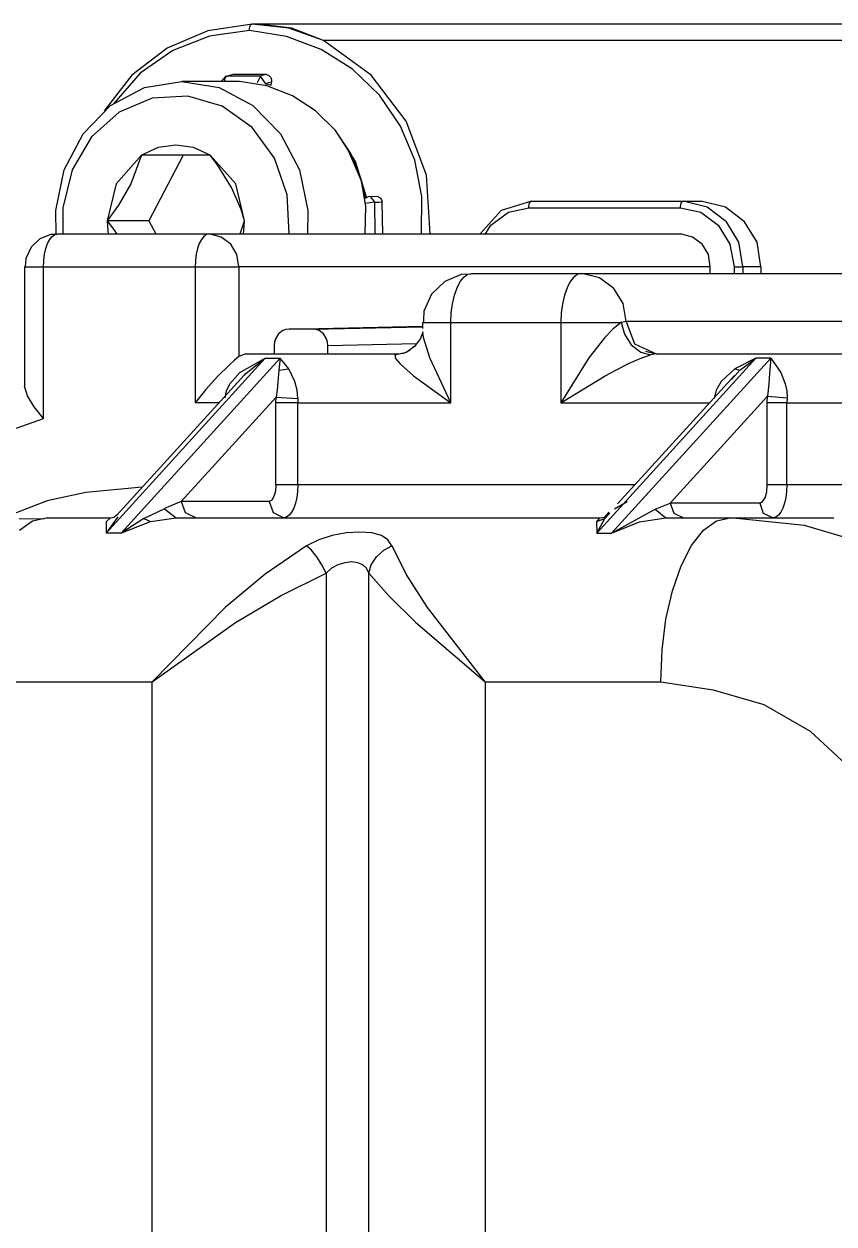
# Model space of a CAD drawing. Extents: x -1 to 1284, y 105 to 936.
# Drawn here: x 187.07 to 211.76, y 346.43 to 383.01 of the extents above; entities that cross this region are included whole.
import ezdxf

# ---------------------------------------------------------------- set-up
doc = ezdxf.new("R2010")
doc.units = 0

msp = doc.modelspace()

# ---------------------------------------------------------------- linework, layer by layer
for p, q in [((194.028, 383.008), (192.673369, 382.800322)), ((193.958208, 382.919114), (193.968712, 382.94942)), ((193.968712, 382.94942), (193.981518, 382.97429)), ((193.981518, 382.97429), (193.996123, 382.992758)), ((193.996123, 382.992758), (194.011971, 383.004136)), ((194.011971, 383.004136), (194.028455, 383.007972)), ((195.143563, 382.880519), (194.02875, 383.007998)), ((194.24, 383.008), (194.029, 383.008)), ((241.156, 383.008), (194.24, 383.008)), ((195.23102, 382.876091), (194.240061, 383.007999)), ((192.673369, 382.800322), (191.433039, 382.268519)), ((192.731256, 382.641079), (191.607433, 382.199237)), ((193.944, 382.808), (192.731256, 382.641079)), ((195.070752, 382.630898), (193.94394, 382.80799)), ((193.944, 382.808), (193.945587, 382.847018)), ((193.945587, 382.847018), (193.950403, 382.884536)), ((193.950403, 382.884536), (193.958208, 382.919114)), ((196.12761, 382.233397), (195.070752, 382.630898)), ((196.202, 382.508), (195.143563, 382.880519)), ((196.202, 382.508), (195.23102, 382.876091)), ((191.433039, 382.268519), (190.363397, 381.44566)), ((197.082793, 381.631248), (196.12761, 382.233397)), ((197.657683, 381.45351), (196.202, 382.508)), ((238.983, 382.508), (196.202, 382.508)), ((191.607433, 382.199237), (190.618052, 381.506904)), ((190.618052, 381.506904), (189.80863, 380.58851)), ((193.347266, 381.449252), (193.423019, 381.471715)), ((193.362541, 381.449821), (193.423448, 381.471094)), ((194.465, 381.471), (193.42362, 381.471)), ((194.465, 381.471), (194.363781, 381.443613)), ((194.465, 381.471), (194.541009, 381.439898)), ((197.904577, 380.840212), (197.082793, 381.631248)), ((190.363397, 381.44566), (189.52083, 380.36481)), ((190.748126, 381.069438), (191.883466, 381.258252)), ((191.883466, 381.258252), (193.018806, 381.069438)), ((193.637, 381.258), (191.884, 381.258)), ((193.228, 381.415), (193.08784, 381.257724)), ((193.198, 381.258), (193.198042, 381.293875)), ((193.198042, 381.293875), (193.206694, 381.355081)), ((193.206694, 381.355081), (193.225559, 381.399187)), ((193.225559, 381.399187), (193.252184, 381.420459)), ((193.228, 381.415), (193.251812, 381.420027)), ((193.252, 381.421), (193.347266, 381.449252)), ((194.277, 381.421), (193.25203, 381.421)), ((193.35, 381.439), (193.362541, 381.449821)), ((194.473718, 381.119434), (193.6373, 381.25799)), ((194.277, 381.421), (194.178948, 381.216319)), ((194.443, 381.189), (194.277186, 381.420664)), ((194.363781, 381.443613), (194.277564, 381.420277)), ((194.443, 381.189), (194.43665, 381.165717)), ((194.443, 381.189), (194.532977, 381.162325)), ((194.524703, 381.211203), (194.443306, 381.189163)), ((195.256334, 380.816585), (194.473718, 381.119434)), ((194.62, 381.237), (194.524703, 381.211203)), ((194.532977, 381.162325), (194.604401, 381.141158)), ((194.541009, 381.439898), (194.597255, 381.374848)), ((194.597255, 381.374848), (194.619876, 381.308049)), ((194.605, 381.141), (194.620081, 381.236779)), ((194.619876, 381.308049), (194.620059, 381.236471)), ((198.722266, 380.050907), (197.657683, 381.45351)), ((189.713666, 380.519769), (190.748126, 381.069438)), ((190.983635, 380.749411), (189.971075, 380.320543)), ((192.066745, 380.812043), (190.983635, 380.749411)), ((193.114385, 380.502306), (192.066745, 380.812043)), ((193.018806, 381.069438), (194.053266, 380.519769)), ((195.961411, 380.361535), (195.256334, 380.816585)), ((198.548313, 379.898581), (197.904577, 380.840212)), ((188.872004, 379.658086), (189.713666, 380.519769)), ((194.024008, 379.850527), (193.114385, 380.502306)), ((194.053266, 380.519769), (194.894928, 379.658086)), ((189.971075, 380.320543), (189.128182, 379.567421)), ((196.565216, 379.766377), (195.961411, 380.361535)), ((199.339716, 378.401851), (198.722266, 380.050907)), ((188.297922, 378.560956), (188.872004, 379.658086)), ((194.706566, 378.920497), (194.024008, 379.850527)), ((194.894928, 379.658086), (195.46901, 378.560956)), ((197.1751, 378.821933), (196.555522, 379.78255)), ((197.034507, 379.06029), (196.565216, 379.766377)), ((198.983649, 378.856736), (198.548313, 379.898581)), ((189.128182, 379.567421), (188.537469, 378.563771)), ((191.70449, 379.316647), (191.164167, 379.239485)), ((192.244813, 379.239485), (191.70449, 379.316647)), ((190.658, 379.008), (189.880166, 378.14121)), ((190.658, 379.008), (190.329004, 378.133609)), ((191.254058, 379.008), (190.657976, 379.008)), ((191.164167, 379.239485), (190.65798, 379.008)), ((191.925, 379.008), (190.87857, 377.00802)), ((191.964477, 379.008), (191.254058, 379.008)), ((192.751, 379.008), (191.964477, 379.008)), ((192.751, 379.008), (192.244813, 379.239485)), ((192.969935, 378.710647), (192.750487, 379.007996)), ((193.528324, 378.14121), (192.75049, 379.008)), ((195.095252, 377.803257), (194.706566, 378.920497)), ((197.349048, 378.243942), (196.976094, 379.126713)), ((197.346969, 378.281462), (197.034507, 379.06029)), ((188.042433, 377.325866), (188.297922, 378.560956)), ((188.537469, 378.563771), (188.256754, 377.407831)), ((193.39766, 378.02103), (192.969935, 378.710647)), ((195.46901, 378.560956), (195.724499, 377.325866)), ((197.51, 377.729), (197.1751, 378.821933)), ((199.200305, 377.748577), (198.983649, 378.856736)), ((197.49525, 377.455498), (197.346969, 378.281462)), ((197.471, 377.705), (197.349048, 378.243942)), ((199.454, 376.608), (199.339716, 378.401851)), ((189.880166, 378.14121), (189.61149, 377.008)), ((190.329004, 378.133609), (189.956286, 377.488228)), ((193.688402, 377.35418), (193.39766, 378.02103)), ((193.797, 377.008), (193.528324, 378.14121)), ((189.956286, 377.488228), (189.611487, 377.008005)), ((195.152016, 376.608177), (195.095252, 377.803257)), ((197.588, 377.748), (197.441971, 377.675809)), ((197.764, 377.574), (197.459261, 377.540824)), ((197.472, 376.608), (197.49525, 377.455498)), ((197.64, 377.741), (197.58757, 377.748567)), ((197.764, 377.574), (197.640191, 377.74105)), ((197.867, 377.75), (197.640517, 377.741004)), ((197.78, 376.608), (197.763622, 377.573461)), ((197.764, 377.574), (197.889378, 377.579054)), ((197.859, 377.749), (197.9303, 377.705706)), ((197.889378, 377.579054), (197.989192, 377.583075)), ((197.9303, 377.705706), (197.969752, 377.649972)), ((197.969752, 377.649972), (197.989013, 377.582768)), ((198.006, 376.608), (197.988776, 377.582517)), ((199.188, 376.608), (199.200305, 377.748577)), ((202.546, 377.608), (201.621982, 377.326409)), ((202.461, 377.408), (202.462588, 377.447018)), ((202.462588, 377.447018), (202.467403, 377.484536)), ((202.467403, 377.484536), (202.475208, 377.519114)), ((202.475208, 377.519114), (202.485712, 377.549422)), ((202.485712, 377.549422), (202.498518, 377.574293)), ((202.498518, 377.574293), (202.513123, 377.592788)), ((202.513123, 377.592788), (202.528971, 377.604165)), ((202.528971, 377.604165), (202.545455, 377.608001)), ((202.546, 377.608), (207.168, 377.608)), ((207.083, 377.408), (207.084587, 377.447018)), ((207.084587, 377.447018), (207.089403, 377.484536)), ((207.089403, 377.484536), (207.097208, 377.519114)), ((207.097208, 377.519114), (207.107712, 377.549422)), ((207.107712, 377.549422), (207.120518, 377.574293)), ((207.120518, 377.574293), (207.135123, 377.592788)), ((207.135123, 377.592788), (207.150971, 377.604165)), ((207.150971, 377.604165), (207.167455, 377.608001)), ((207.901186, 377.420543), (207.16739, 377.608)), ((207.168, 377.608), (207.717, 377.608)), ((208.451186, 377.420543), (207.71739, 377.608)), ((188.05, 376.594), (188.042433, 377.325866)), ((188.256754, 377.407831), (188.25677, 376.60801)), ((193.797, 377.008), (193.688402, 377.35418)), ((195.724499, 377.325866), (195.718175, 376.608264)), ((201.621982, 377.326409), (200.97623, 376.608003)), ((201.307195, 376.88079), (201.836446, 377.270981)), ((201.836446, 377.270981), (202.460738, 377.407998)), ((202.461, 377.408), (207.083, 377.408)), ((207.083, 377.408), (207.707292, 377.270983)), ((207.707292, 377.270983), (208.236543, 376.880792)), ((208.486495, 376.982123), (207.901186, 377.420543)), ((209.036495, 376.982123), (208.451186, 377.420543)), ((189.611, 377.008), (189.628912, 376.706563)), ((190.879, 377.008), (189.611, 377.008)), ((189.611, 377.008), (189.830445, 376.710648)), ((190.879, 377.008), (191.088285, 376.607951)), ((193.666, 376.608), (193.797233, 377.008049)), ((193.778732, 376.706563), (193.796644, 377.008)), ((201.142, 376.608), (201.307195, 376.88079)), ((208.236543, 376.880792), (208.590174, 376.296831)), ((208.865405, 376.356641), (208.486495, 376.982123)), ((209.415405, 376.356641), (209.036495, 376.982123)), ((187.560967, 376.455375), (187.288126, 376.202529)), ((187.896477, 376.588894), (187.560967, 376.455375)), ((187.793785, 376.315105), (187.857828, 376.439467)), ((187.857828, 376.439467), (187.930892, 376.531878)), ((188.082, 376.594), (187.896477, 376.588894)), ((187.930892, 376.531878), (188.010172, 376.588784)), ((188.010172, 376.588784), (188.092621, 376.607993)), ((188.092, 376.608), (192.714, 376.608)), ((189.628912, 376.706563), (189.642644, 376.608)), ((189.830445, 376.710648), (189.894112, 376.608)), ((192.479204, 376.439474), (192.415164, 376.315112)), ((192.552271, 376.531885), (192.479204, 376.439474)), ((192.631551, 376.588791), (192.552271, 376.531885)), ((192.714, 376.608), (192.631551, 376.588791)), ((192.714, 376.608), (207.083, 376.608)), ((193.081592, 376.51427), (192.714695, 376.607999)), ((193.374247, 376.29506), (193.081592, 376.51427)), ((193.765, 376.608), (193.778732, 376.706563)), ((195.152, 376.608), (195.152016, 376.608177)), ((207.45059, 376.514271), (207.083692, 376.607999)), ((207.743246, 376.295061), (207.45059, 376.514271)), ((208.98, 375.608), (208.865405, 376.356641)), ((209.53, 375.608), (209.415405, 376.356641)), ((187.288126, 376.202529), (187.125037, 375.861651)), ((187.678123, 375.80309), (187.702173, 375.990682)), ((187.702173, 375.990682), (187.741226, 376.163568)), ((187.741226, 376.163568), (187.793785, 376.315105)), ((192.323549, 375.990689), (192.299499, 375.803097)), ((192.362605, 376.163575), (192.323549, 375.990689)), ((192.415164, 376.315112), (192.362605, 376.163575)), ((193.563702, 375.98232), (193.374247, 376.29506)), ((193.621, 375.608), (193.563702, 375.98232)), ((207.932701, 375.982321), (207.743246, 376.295061)), ((207.99, 375.608), (207.932701, 375.982321)), ((208.590174, 376.296831), (208.714353, 375.608002)), ((187.125037, 375.861651), (187.109321, 375.607654)), ((187.67, 375.608), (187.678123, 375.80309)), ((192.299499, 375.803097), (192.291376, 375.608007)), ((187.092, 375.608), (187.092, 371.973)), ((187.092, 375.608), (187.67, 375.608)), ((187.67, 370.985), (187.67, 375.608)), ((187.67, 375.608), (192.292, 375.608)), ((192.292, 375.608), (193.621, 375.608)), ((192.292, 375.608), (192.292, 371.458)), ((193.621, 375.608), (193.621, 372.872)), ((207.989, 375.608), (193.621, 375.608)), ((200.397631, 375.372818), (199.897167, 375.162165)), ((200.367725, 375.155204), (200.477323, 375.293816)), ((200.708, 375.387), (200.397631, 375.372818)), ((200.477323, 375.293816), (200.596242, 375.379176)), ((200.596242, 375.379176), (200.719913, 375.408)), ((200.72, 375.408), (204.073, 375.408)), ((203.830407, 375.293819), (203.720811, 375.155204)), ((203.949326, 375.379176), (203.830407, 375.293819)), ((204.073, 375.408), (203.949326, 375.379176)), ((204.616182, 375.271224), (204.07281, 375.408)), ((204.073, 375.408), (218.146, 375.408)), ((205.05208, 374.950086), (204.616182, 375.271224)), ((207.989, 375.408), (207.989, 375.608)), ((208.715, 375.608), (208.98, 375.608)), ((208.715, 375.608), (208.715, 375.408)), ((209.53, 375.608), (208.98, 375.608)), ((208.98, 375.608), (208.98, 375.408)), ((209.53, 375.608), (209.53, 375.408)), ((199.897167, 375.162165), (199.495279, 374.774276)), ((200.192825, 374.741354), (200.27166, 374.96866)), ((200.27166, 374.96866), (200.367725, 375.155204)), ((203.624746, 374.96866), (203.545908, 374.741354)), ((203.720811, 375.155204), (203.624746, 374.96866)), ((205.338142, 374.490405), (205.05208, 374.950086)), ((199.495279, 374.774276), (199.261062, 374.257582)), ((200.134244, 374.482026), (200.192825, 374.741354)), ((203.545908, 374.741354), (203.487327, 374.482026)), ((199.261062, 374.257582), (199.250082, 373.986911)), ((200.086, 373.908), (200.098171, 374.200634)), ((200.098171, 374.200634), (200.134244, 374.482026)), ((203.451254, 374.200637), (203.439083, 373.908)), ((203.487327, 374.482026), (203.451254, 374.200637)), ((205.432, 373.938), (205.338142, 374.490405)), ((195.154, 373.711), (199.21958, 373.796725)), ((199.22, 373.908), (199.22, 373.723)), ((199.22, 373.908), (199.228, 373.908)), ((199.228, 373.908), (199.277, 373.908)), ((199.25, 373.987), (199.24656, 373.90789)), ((199.277, 373.908), (199.369, 373.908)), ((199.369, 373.908), (199.499, 373.908)), ((199.499, 373.908), (199.666, 373.908)), ((199.666, 373.908), (199.863, 373.908)), ((199.863, 373.908), (200.086, 373.908)), ((200.086, 371.458), (200.086, 373.908)), ((200.086, 373.908), (203.439, 373.908)), ((203.439, 373.908), (203.439, 371.458)), ((203.439, 373.908), (205.279, 373.908)), ((205.279, 373.908), (205.033327, 373.720329)), ((205.279, 373.908), (205.374221, 373.555991)), ((205.432, 373.938), (205.279071, 373.908102)), ((205.432, 373.938), (205.685279, 373.263277)), ((219.505, 373.938), (205.432, 373.938)), ((194.833582, 373.564572), (194.740991, 373.416742)), ((194.967562, 373.666733), (194.833582, 373.564572)), ((195.059083, 373.69994), (194.967562, 373.666733)), ((195.154, 373.711), (195.059083, 373.69994)), ((195.885, 373.711), (195.154, 373.711)), ((195.980786, 373.699909), (195.88487, 373.710968)), ((195.885, 373.711), (199.21954, 373.778733)), ((196.071308, 373.666701), (195.980786, 373.699909)), ((196.205285, 373.56454), (196.071308, 373.666701)), ((196.297876, 373.41671), (196.205285, 373.56454)), ((199.154327, 373.425562), (198.974093, 373.179434)), ((199.226, 373.63), (199.154327, 373.425562)), ((199.252445, 373.455863), (199.232072, 373.621563)), ((199.443918, 372.83001), (199.252445, 373.455863)), ((204.778208, 373.455865), (204.289023, 372.83001)), ((205.033327, 373.720329), (204.778208, 373.455865)), ((205.374221, 373.555991), (205.582752, 373.229488)), ((194.710894, 373.316864), (194.700867, 373.211031)), ((194.701, 373.212), (194.701, 372.958)), ((194.740991, 373.416742), (194.710894, 373.316864)), ((196.327972, 373.315727), (196.297876, 373.41671)), ((196.338, 373.211), (196.327972, 373.315727)), ((196.339, 373.212), (199.03775, 373.266504)), ((196.339, 372.958), (196.339, 373.212)), ((198.717439, 373.008126), (198.972309, 373.193051)), ((198.97, 373.175), (198.7922, 373.033448)), ((205.582752, 373.229488), (205.869764, 373.00813)), ((205.685279, 373.263277), (206.338125, 372.958)), ((194.426, 372.819), (189.57725, 367.49374)), ((194.879, 372.819), (190.03025, 367.49374)), ((193.492434, 372.761976), (193.332721, 372.617535)), ((193.621, 372.872), (193.492434, 372.761976)), ((193.832, 372.958), (193.620691, 372.872214)), ((193.651006, 372.384098), (194.425615, 372.818993)), ((193.832, 372.958), (198.454, 372.958)), ((193.832839, 372.356438), (194.426272, 372.818461)), ((194.426, 372.819), (194.879, 372.819)), ((194.879, 372.819), (194.841694, 372.455198)), ((195.143, 372.5), (194.878946, 372.818293)), ((198.373, 372.928), (198.717439, 373.008126)), ((198.373, 372.928), (198.454227, 372.957898)), ((198.373, 372.928), (198.399466, 372.815396)), ((198.399466, 372.815396), (198.527847, 372.656718)), ((198.455, 372.958), (198.629588, 372.976733)), ((198.629588, 372.976733), (198.738355, 373.008133)), ((200.086, 371.458), (199.443918, 372.83001)), ((204.289023, 372.83001), (203.438955, 371.458)), ((209.38, 372.819), (204.53099, 367.49374)), ((204.984, 367.493), (209.83275, 372.81826)), ((205.502523, 372.656717), (205.853514, 372.815395)), ((205.853514, 372.815395), (206.167225, 372.927999)), ((205.869764, 373.00813), (206.167182, 372.928004)), ((206.311, 372.956), (206.011757, 373.025585)), ((206.338, 372.958), (206.167079, 372.928102)), ((206.338, 372.958), (212.819, 372.958)), ((209.38, 372.819), (208.737857, 372.500707)), ((209.083, 372.598), (209.380391, 372.818398)), ((209.833, 372.819), (209.38, 372.819)), ((209.833, 372.819), (209.799866, 372.356977)), ((209.833, 372.819), (210.143753, 372.384105)), ((193.332721, 372.617535), (192.976285, 372.265134)), ((193.349006, 372.044283), (193.651006, 372.384098)), ((193.79, 372.303), (193.832839, 372.356438)), ((194.842, 372.455), (194.814542, 372.096413)), ((194.842, 372.455), (195.143508, 372.500368)), ((195.331952, 372.116401), (195.143352, 372.500808)), ((198.527847, 372.656718), (198.946208, 372.281206)), ((204.78645, 372.281205), (205.502523, 372.656717)), ((208.738, 372.5), (208.321798, 372.115593)), ((208.738, 372.5), (208.889646, 372.454632)), ((208.738, 372.286), (208.889871, 372.454539)), ((208.89, 372.455), (209.083146, 372.598404)), ((209.799866, 372.356977), (209.780208, 372.045229)), ((210.143753, 372.384105), (210.276232, 372.04429)), ((187.092669, 371.966529), (187.093727, 371.972191)), ((187.176481, 371.672106), (187.092669, 371.966529)), ((193.785, 372.306), (189.89828, 368.03748)), ((192.976285, 372.265134), (192.619693, 371.869619)), ((193.242069, 371.824973), (193.349006, 372.044283)), ((194.814542, 372.096413), (194.790782, 371.855957)), ((195.402638, 371.848831), (195.331952, 372.116401)), ((198.946208, 372.281206), (200.085678, 371.458001)), ((203.439, 371.458), (204.78645, 372.281205)), ((208.728, 372.295), (205.16671, 368.38367)), ((208.321798, 372.115593), (208.166353, 371.848039)), ((208.635, 372.172), (208.737923, 372.2863)), ((209.780208, 372.045229), (209.733387, 371.660687)), ((210.276232, 372.04429), (210.320896, 371.824961)), ((187.383115, 371.337086), (187.176481, 371.672106)), ((194.757, 371.636), (191.86326, 368.45809)), ((192.619693, 371.869619), (192.292076, 371.457788)), ((193.201, 371.614), (193.242069, 371.824973)), ((194.754, 371.458), (194.75744, 371.6358)), ((194.757, 371.636), (195.420624, 371.591532)), ((194.790782, 371.855957), (194.757537, 371.636028)), ((195.421, 371.592), (195.402638, 371.848831)), ((209.734, 371.66), (206.77252, 368.40775)), ((208.166353, 371.848039), (208.109351, 371.591192)), ((209.729, 371.458), (209.733498, 371.660141)), ((209.734, 371.66), (210.330992, 371.61332)), ((210.320896, 371.824961), (210.330368, 371.614006)), ((210.331, 371.614), (210.327587, 371.458404)), ((187.67, 370.984), (187.383115, 371.337086)), ((193.013, 371.458), (192.292, 371.458)), ((194.754, 368.958), (194.754, 371.458)), ((195.418, 371.458), (194.754, 371.458)), ((195.418, 368.958), (195.418, 371.458)), ((195.418, 371.458), (200.086, 371.458)), ((195.421, 371.592), (195.418619, 371.458603)), ((203.439, 371.458), (207.967, 371.458)), ((209.729, 368.958), (209.729, 371.458)), ((210.327, 371.458), (209.729, 371.458)), ((210.327, 368.958), (210.327, 371.458)), ((210.327, 371.458), (212.185, 371.458)), ((185.839466, 370.340021), (187.66984, 370.9842)), ((188.95775, 368.726956), (187.779513, 368.471691)), ((190.678, 368.894), (188.95775, 368.726956)), ((194.737913, 368.766659), (194.692109, 368.604448)), ((194.754, 368.958), (194.737913, 368.766659)), ((195.418, 368.958), (194.754, 368.958)), ((195.409877, 368.76291), (195.385827, 368.575318)), ((195.418, 368.958), (195.409877, 368.76291)), ((205.691, 368.958), (195.418, 368.958)), ((209.661359, 368.569092), (209.711746, 368.747524)), ((209.711746, 368.747524), (209.729447, 368.958)), ((210.327, 368.958), (209.729, 368.958)), ((210.318877, 368.76291), (210.294827, 368.575318)), ((210.327, 368.958), (210.318877, 368.76291)), ((212.185, 368.958), (210.327, 368.958)), ((187.779513, 368.471691), (186.64863, 368.040051)), ((191.864, 368.458), (191.358911, 368.236279)), ((191.864, 368.458), (191.987377, 368.114468)), ((194.543, 368.458), (191.864, 368.458)), ((194.623553, 368.496062), (194.542688, 368.458002)), ((194.543, 368.458), (194.666377, 368.114468)), ((194.692109, 368.604448), (194.623553, 368.496062)), ((195.346774, 368.402432), (195.294215, 368.250895)), ((195.385827, 368.575318), (195.346774, 368.402432)), ((205.069, 368.236), (205.458202, 368.457721)), ((206.312, 368.218), (206.77211, 368.4085)), ((206.772, 368.408), (206.88304, 368.098822)), ((209.497, 368.408), (206.772, 368.408)), ((209.497, 368.408), (209.58595, 368.449868)), ((209.497, 368.408), (209.608039, 368.098823)), ((209.58595, 368.449868), (209.661359, 368.569092)), ((210.255774, 368.402432), (210.203215, 368.250895)), ((210.294827, 368.575318), (210.255774, 368.402432)), ((187.335846, 367.861918), (187.748087, 367.957991)), ((187.748, 367.958), (189.705, 367.958)), ((189.937, 367.989), (189.576903, 367.493171)), ((189.705, 367.958), (189.578241, 367.836445)), ((189.705, 367.958), (189.76705, 367.962498)), ((189.76705, 367.962498), (189.824806, 367.975039)), ((189.875838, 368.015896), (189.824311, 367.975034)), ((189.921, 368.063), (189.875838, 368.015896)), ((190.731, 367.941), (190.03012, 367.493855)), ((190.731, 367.941), (190.925281, 367.845107)), ((191.359, 368.236), (190.731674, 367.940196)), ((190.925, 367.845), (191.710018, 367.958506)), ((191.359, 368.236), (191.710835, 367.957698)), ((191.71, 367.958), (204.63, 367.958)), ((191.987377, 368.114468), (192.317154, 367.957999)), ((194.666377, 368.114468), (194.996154, 367.957999)), ((195.077828, 367.977218), (194.995379, 367.95801)), ((195.157108, 368.034122), (195.077828, 367.977218)), ((195.230172, 368.126533), (195.157108, 368.034122)), ((195.294215, 368.250895), (195.230172, 368.126533)), ((204.52, 367.845), (204.778871, 367.940893)), ((204.63, 367.958), (204.520198, 367.844494)), ((204.531, 367.493), (204.778914, 367.940145)), ((204.63, 367.958), (204.773131, 367.979855)), ((204.898, 368.127), (204.762004, 367.976717)), ((204.779, 367.941), (204.930871, 368.096046)), ((204.984, 367.493), (206.31168, 368.217164)), ((205.835576, 367.836143), (206.635032, 367.957698)), ((206.312, 368.218), (206.635297, 367.958545)), ((206.635, 367.958), (208.593, 367.958)), ((206.88304, 368.098822), (207.179839, 367.958)), ((208.180846, 367.861918), (208.593087, 367.957991)), ((210.86478, 367.72554), (208.59262, 367.95845)), ((208.593, 367.958), (211.762, 367.958)), ((209.608039, 368.098823), (209.904836, 367.958)), ((209.986828, 367.977218), (209.904379, 367.95801)), ((210.066108, 368.034122), (209.986828, 367.977218)), ((210.139172, 368.126533), (210.066108, 368.034122)), ((210.203215, 368.250895), (210.139172, 368.126533)), ((187.689, 367.921), (186.931004, 367.930737)), ((186.939445, 367.577391), (187.335846, 367.861918)), ((189.578241, 367.836445), (189.576918, 367.493302)), ((190.03, 367.493), (190.925084, 367.844366)), ((204.52, 367.845), (204.530848, 367.493634)), ((204.984, 367.493), (205.835576, 367.836143)), ((207.419119, 367.115342), (207.784445, 367.577391)), ((207.784445, 367.577391), (208.180846, 367.861918)), ((213.033727, 367.075728), (210.86478, 367.72554)), ((190.03, 367.493), (189.577, 367.493)), ((196.055488, 367.285366), (195.687273, 367.103)), ((196.464557, 367.417779), (196.055488, 367.285366)), ((196.893562, 367.497834), (196.464557, 367.417779)), ((197.309725, 367.524583), (196.893562, 367.497834)), ((197.676072, 367.497834), (197.309725, 367.524583)), ((197.965319, 367.417779), (197.676072, 367.497834)), ((198.16808, 367.285366), (197.965319, 367.417779)), ((198.29, 367.103), (198.16808, 367.285366)), ((204.531, 367.493), (204.984, 367.493)), ((195.687, 367.103), (194.42692, 366.239613)), ((195.834262, 366.970234), (195.687114, 367.102936)), ((195.995557, 366.771278), (195.834262, 366.970234)), ((197.817233, 366.771278), (198.037617, 366.970234)), ((198.037617, 366.970234), (198.289479, 367.102936)), ((198.725351, 366.2393), (198.290202, 367.102687)), ((207.09891, 366.493527), (207.419119, 367.115342)), ((196.150452, 366.528158), (195.995557, 366.771278)), ((196.28, 366.274), (196.150452, 366.528158)), ((196.638571, 366.522822), (196.449259, 366.418367)), ((196.84937, 366.589087), (196.638571, 366.522822)), ((197.058756, 366.611259), (196.84937, 366.589087)), ((197.247499, 366.589087), (197.058756, 366.611259)), ((197.400613, 366.522822), (197.247499, 366.589087)), ((197.508798, 366.418386), (197.400613, 366.522822)), ((197.581, 366.274), (197.659782, 366.528158)), ((197.659782, 366.528158), (197.817233, 366.771278)), ((206.836118, 365.735846), (207.09891, 366.493527)), ((194.42692, 366.239613), (193.202, 365.219563)), ((194.89279, 365.579402), (196.27999, 366.273755)), ((196.449259, 366.418367), (196.279637, 366.274)), ((196.28, 366.274), (196.28, 331.804)), ((197.581, 366.274), (197.508798, 366.418386)), ((197.581, 366.274), (198.191343, 365.579647)), ((197.581, 331.603), (197.581, 366.274)), ((199.36978, 365.21925), (198.725351, 366.2393)), ((193.52457, 364.7627), (194.89279, 365.579402)), ((198.191343, 365.579647), (199.016075, 364.762945)), ((206.640848, 364.871414), (206.836118, 365.735846)), ((193.202, 365.219563), (190.98189, 362.958313)), ((201.133, 362.958), (199.36978, 365.21925)), ((190.982, 362.958), (193.52457, 364.7627)), ((199.016075, 364.762945), (201.132275, 362.958245)), ((206.520603, 363.933449), (206.640848, 364.871414)), ((206.48, 362.958), (206.520603, 363.933449)), ((185.635, 362.958), (190.982, 362.958)), ((190.982, 330.808), (190.982, 362.958)), ((201.133, 362.958), (206.48, 362.958)), ((201.133, 362.958), (201.133, 333.706)), ((206.48, 362.958), (208.081474, 362.718848)), ((208.081474, 362.718848), (209.6188, 362.269111)), ((209.6188, 362.269111), (211.032245, 361.449673)), ((211.032245, 361.449673), (212.27974, 360.307321))]:
    msp.add_line(p, q)

doc.saveas('drawing.dxf')
